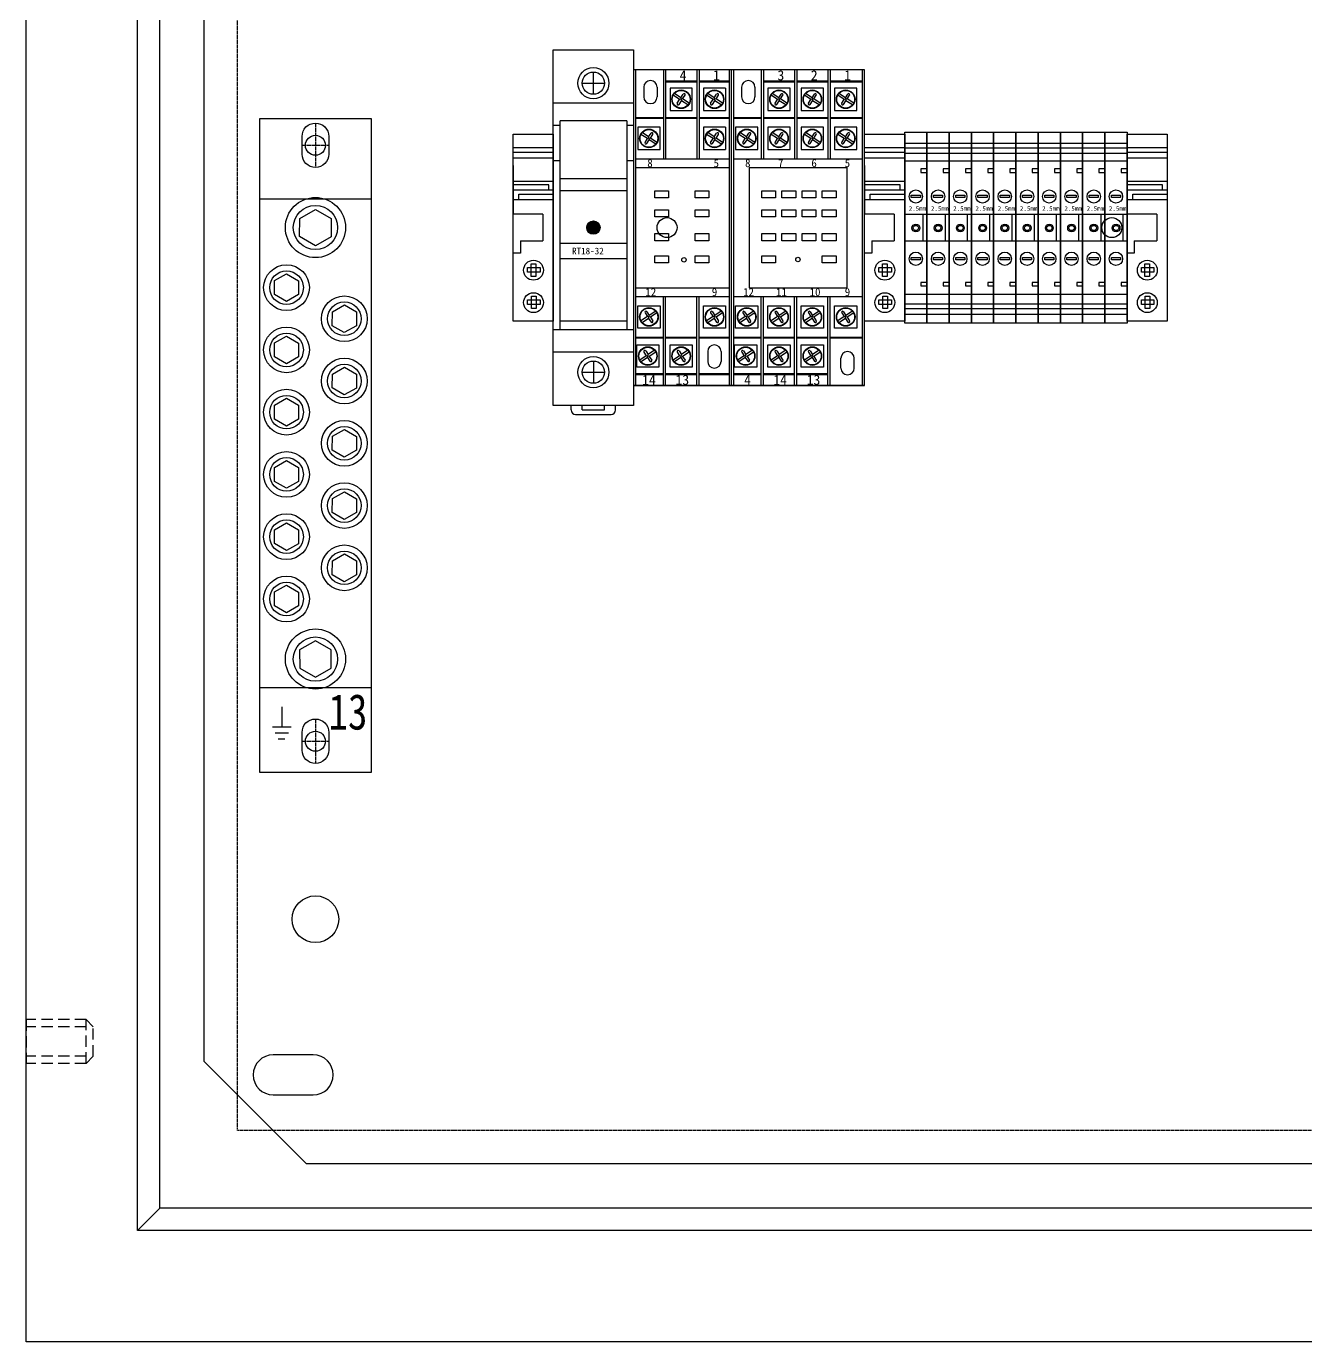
# Model space of a CAD drawing. Extents: x 1566070 to 1566670, y 413616 to 414416.
# Drawn here: x 1566070 to 1566357.6, y 413615.7 to 413911.5 of the extents above; entities that cross this region are included whole.
import ezdxf

# ---------------------------------------------------------------- set-up
doc = ezdxf.new("R2010")
doc.units = 0
doc.header["$MEASUREMENT"] = 0
for name, pattern in [('DASH', [0.35, 0.25, -0.1]), ('HIDDEN', [0.375, 0.25, -0.125]), ('LYJS-XX', [0.35, 0.25, -0.1])]:
    doc.linetypes.add(name, pattern=pattern)
for name, color, linetype in [('LY-JS-BJ', 7, 'Continuous'), ('LY-JS-YQJ', 7, 'Continuous'), ('布置图', 20, 'Continuous')]:
    doc.layers.add(name, color=color, linetype=linetype)
doc.layers.add('LY-二次控制图', color=7, linetype='Continuous', lineweight=18)
doc.styles.add('-宋体', font='', dxfattribs={"width": 0.65})
doc.styles.get('-宋体').set_extended_font_data('NSimSun')

# ---------------------------------------------------------------- blocks, each defined once
blk = doc.blocks.new('A$C7F2E4CF4')
at = {"layer": 'LY-JS-YQJ', "color": 1, "linetype": 'DASH'}
for p, q in [((0, 5), (0, -5)), ((-3, 0), (3, 0))]:
    blk.add_line(p, q, dxfattribs=at)
at = {"layer": 'LY-JS-YQJ', "color": 0, "linetype": 'ByBlock'}
blk.add_lwpolyline([(0, 5), (0, 5, -0.414214), (3, 2), (3, -2, -0.414214), (0, -5), (0, -5, -0.414214), (-3, -2), (-3, 2, -0.414214)], format="xyb", close=True, dxfattribs=at)
blk = doc.blocks.new('13位地排2021')
for p, q in [((12.5, 147), (12.5, 147)), ((12.5, 147), (16.12, 147)), ((12.5, 0), (12.5, 0))]:
    blk.add_line(p, q)
at = {"layer": 'LY-JS-YQJ', "color": 1, "linetype": 'ByBlock'}
for p, q in [((4.95, 14.76), (4.95, 10.28)), ((2.87, 10.28), (7.03, 10.28)), ((3.41, 8.93), (6.43, 8.93)), ((4.14, 7.58), (5.65, 7.58))]:
    blk.add_line(p, q, dxfattribs=at)
at = {"layer": 'LY-JS-YQJ', "color": 2, "linetype": 'ByBlock'}
blk.add_lwpolyline([(25, 147), (25, 0), (0, 0), (0, 147)], close=True, dxfattribs=at)
for points in [[(0, 129), (25, 129)], [(25, 19), (0, 19)]]:
    blk.add_lwpolyline(points, dxfattribs=at)
at = {"layer": 'LY-JS-YQJ', "color": 3}
for points in [[(12.49, 118.41), (8.94, 120.47), (8.96, 124.57), (12.51, 126.6), (16.06, 124.54), (16.04, 120.44)], [(5.99, 105.88), (3.29, 107.45), (3.3, 110.57), (6.01, 112.12), (8.71, 110.55), (8.7, 107.43)], [(18.99, 98.88), (16.29, 100.45), (16.3, 103.57), (19.01, 105.12), (21.71, 103.55), (21.7, 100.43)], [(5.99, 91.88), (3.29, 93.45), (3.3, 96.57), (6.01, 98.12), (8.71, 96.55), (8.7, 93.43)], [(18.99, 84.88), (16.29, 86.45), (16.3, 89.57), (19.01, 91.12), (21.71, 89.55), (21.7, 86.43)], [(5.99, 77.88), (3.29, 79.45), (3.3, 82.57), (6.01, 84.12), (8.71, 82.55), (8.7, 79.43)], [(18.99, 70.88), (16.29, 72.45), (16.3, 75.57), (19.01, 77.12), (21.71, 75.55), (21.7, 72.43)], [(5.99, 63.88), (3.29, 65.45), (3.3, 68.57), (6.01, 70.12), (8.71, 68.55), (8.7, 65.43)], [(18.99, 56.88), (16.29, 58.45), (16.3, 61.57), (19.01, 63.12), (21.71, 61.55), (21.7, 58.43)], [(5.99, 49.88), (3.29, 51.45), (3.3, 54.57), (6.01, 56.12), (8.71, 54.55), (8.7, 51.43)], [(18.99, 42.88), (16.29, 44.45), (16.3, 47.57), (19.01, 49.12), (21.71, 47.55), (21.7, 44.43)], [(5.99, 35.88), (3.29, 37.45), (3.3, 40.57), (6.01, 42.12), (8.71, 40.55), (8.7, 37.43)], [(12.49, 29.59), (8.94, 27.53), (8.96, 23.43), (12.51, 21.4), (16.06, 23.46), (16.04, 27.56)]]:
    blk.add_lwpolyline(points, close=True, dxfattribs=at)
for centre, radius in [((12.5, 122.51), 6.76), ((12.5, 122.51), 4.97), ((6, 109), 5.14), ((6, 109), 3.78), ((19, 102), 5.14), ((19, 102), 3.78), ((6, 95), 5.14), ((6, 95), 3.78), ((19, 88), 5.14), ((19, 88), 3.78), ((6, 81), 5.14), ((6, 81), 3.78), ((19, 74), 5.14), ((19, 74), 3.78), ((6, 67), 5.14), ((6, 67), 3.78), ((19, 60), 5.14), ((19, 60), 3.78), ((6, 53), 5.14), ((6, 53), 3.78), ((19, 46), 5.14), ((19, 46), 3.78), ((6, 39), 5.14), ((6, 39), 3.78), ((12.5, 25.49), 6.76), ((12.5, 25.49), 4.97)]:
    blk.add_circle(centre, radius, dxfattribs=at)
at = {"layer": 'LY-JS-YQJ', "color": 0}
for p in [(12.5, 141), (12.5, 7)]:
    blk.add_blockref('A$C7F2E4CF4', p, dxfattribs=at)
at = {"layer": 'LY-JS-YQJ', "color": 4, "style": '-宋体', "width": 0.8}
blk.add_text('13', height=8, dxfattribs=at).set_placement((15.47, 9.63))
blk = doc.blocks.new('HH54P')
at = {"layer": 'LY-JS-YQJ'}
for p, q in [((0, 71), (0, 68.5)), ((30, 71), (0, 71)), ((0, 71), (0, 0)), ((0.5, 71), (0.5, 0)), ((6.75, 71), (6.75, 51)), ((7.25, 71), (7.25, 51)), ((14.25, 71), (14.25, 51)), ((14.75, 71), (14.75, 51)), ((21.75, 71), (21.75, 51)), ((22.25, 71), (22.25, 51)), ((29.5, 0), (29.5, 71)), ((30, 0), (30, 71)), ((7.25, 68.5), (14.25, 68.5)), ((7.25, 68.3), (14.25, 68.3)), ((14.75, 68.5), (21.75, 68.5)), ((14.75, 68.3), (21.75, 68.3)), ((22.25, 68.5), (29.5, 68.5)), ((22.25, 68.3), (29.5, 68.3)), ((2.34, 67.09), (2.34, 64.88)), ((5.34, 67.09), (5.34, 64.88)), ((13.24, 66.87), (8.24, 66.87)), ((8.24, 66.87), (8.24, 61.87)), ((10.4, 64.3), (8.95, 65.27)), ((10.67, 64.71), (9.21, 65.67)), ((10.67, 64.71), (11.21, 65.53)), ((11.07, 64.44), (11.61, 65.26)), ((13.24, 61.87), (13.24, 66.87)), ((15.74, 66.87), (15.74, 61.87)), ((20.74, 66.87), (15.74, 66.87)), ((17.9, 64.3), (16.45, 65.27)), ((18.17, 64.71), (16.71, 65.67)), ((18.17, 64.71), (18.71, 65.53)), ((18.57, 64.44), (19.11, 65.26)), ((20.74, 61.87), (20.74, 66.87)), ((28.24, 66.87), (23.24, 66.87)), ((23.24, 66.87), (23.24, 61.87)), ((25.4, 64.3), (23.95, 65.27)), ((25.67, 64.71), (24.21, 65.67)), ((25.67, 64.71), (26.21, 65.53)), ((26.07, 64.44), (26.61, 65.26)), ((28.24, 61.87), (28.24, 66.87)), ((9.86, 63.48), (10.4, 64.3)), ((10.26, 63.22), (10.8, 64.04)), ((11.07, 64.44), (10.4, 64.3)), ((10.67, 64.71), (10.8, 64.04)), ((12.26, 63.08), (10.8, 64.04)), ((12.53, 63.48), (11.07, 64.44)), ((17.36, 63.48), (17.9, 64.3)), ((17.76, 63.22), (18.3, 64.04)), ((18.57, 64.44), (17.9, 64.3)), ((18.17, 64.71), (18.3, 64.04)), ((19.76, 63.08), (18.3, 64.04)), ((20.03, 63.48), (18.57, 64.44)), ((24.86, 63.48), (25.4, 64.3)), ((25.26, 63.22), (25.8, 64.04)), ((26.07, 64.44), (25.4, 64.3)), ((25.67, 64.71), (25.8, 64.04)), ((27.26, 63.08), (25.8, 64.04)), ((27.53, 63.48), (26.07, 64.44)), ((0.5, 60.3), (6.75, 60.3)), ((0.5, 60.1), (6.75, 60.1)), ((7.25, 60.3), (14.25, 60.3)), ((7.25, 60.1), (14.25, 60.1)), ((8.24, 61.87), (13.24, 61.87)), ((14.75, 60.3), (21.75, 60.3)), ((14.75, 60.1), (21.75, 60.1)), ((15.74, 61.87), (20.74, 61.87)), ((22.25, 60.3), (29.5, 60.3)), ((22.25, 60.1), (29.5, 60.1)), ((23.24, 61.87), (28.24, 61.87)), ((5.99, 58.07), (0.99, 58.07)), ((0.99, 58.07), (0.99, 53.07)), ((3.15, 55.51), (1.7, 56.47)), ((3.42, 55.91), (1.96, 56.87)), ((3.42, 55.91), (3.96, 56.73)), ((3.82, 55.64), (4.36, 56.46)), ((5.99, 53.07), (5.99, 58.07)), ((8.24, 58.07), (8.24, 53.07)), ((13.24, 58.07), (8.24, 58.07)), ((10.4, 55.51), (8.95, 56.47)), ((10.67, 55.91), (9.21, 56.87)), ((10.67, 55.91), (11.21, 56.73)), ((11.07, 55.64), (11.61, 56.46)), ((13.24, 53.07), (13.24, 58.07)), ((20.74, 58.07), (15.74, 58.07)), ((15.74, 58.07), (15.74, 53.07)), ((17.9, 55.51), (16.45, 56.47)), ((18.17, 55.91), (16.71, 56.87)), ((18.17, 55.91), (18.71, 56.73)), ((18.57, 55.64), (19.11, 56.46)), ((20.74, 53.07), (20.74, 58.07)), ((23.24, 58.07), (23.24, 53.07)), ((28.24, 58.07), (23.24, 58.07)), ((25.4, 55.51), (23.95, 56.47)), ((25.67, 55.91), (24.21, 56.87)), ((25.67, 55.91), (26.21, 56.73)), ((26.07, 55.64), (26.61, 56.46)), ((28.24, 53.07), (28.24, 58.07)), ((2.61, 54.68), (3.15, 55.51)), ((3.01, 54.42), (3.55, 55.24)), ((3.82, 55.64), (3.15, 55.51)), ((3.42, 55.91), (3.55, 55.24)), ((5.01, 54.28), (3.55, 55.24)), ((5.28, 54.68), (3.82, 55.64)), ((9.86, 54.68), (10.4, 55.51)), ((10.26, 54.42), (10.8, 55.24)), ((11.07, 55.64), (10.4, 55.51)), ((10.67, 55.91), (10.8, 55.24)), ((12.26, 54.28), (10.8, 55.24)), ((12.53, 54.68), (11.07, 55.64)), ((17.36, 54.68), (17.9, 55.51)), ((17.76, 54.42), (18.3, 55.24)), ((18.57, 55.64), (17.9, 55.51)), ((18.17, 55.91), (18.3, 55.24)), ((19.76, 54.28), (18.3, 55.24)), ((20.03, 54.68), (18.57, 55.64)), ((24.86, 54.68), (25.4, 55.51)), ((25.26, 54.42), (25.8, 55.24)), ((26.07, 55.64), (25.4, 55.51)), ((25.67, 55.91), (25.8, 55.24)), ((27.26, 54.28), (25.8, 55.24)), ((27.53, 54.68), (26.07, 55.64)), ((0.5, 51), (29.5, 51)), ((0.99, 53.07), (5.99, 53.07)), ((8.24, 53.07), (13.24, 53.07)), ((15.74, 53.07), (20.74, 53.07)), ((23.24, 53.07), (28.24, 53.07)), ((4, 49), (4, 22)), ((4, 49), (26, 49)), ((26, 49), (26, 22)), ((4, 22), (26, 22)), ((0.5, 20), (29.5, 20)), ((0.99, 12.93), (0.99, 17.93)), ((0.99, 17.93), (5.99, 17.93)), ((5.99, 17.93), (5.99, 12.93)), ((6.75, 0), (6.75, 20)), ((7.25, 0), (7.25, 20)), ((8.24, 17.93), (13.24, 17.93)), ((8.24, 12.93), (8.24, 17.93)), ((13.24, 17.93), (13.24, 12.93)), ((14.25, 0), (14.25, 20)), ((14.75, 0), (14.75, 20)), ((15.74, 12.93), (15.74, 17.93)), ((15.74, 17.93), (20.74, 17.93)), ((20.74, 17.93), (20.74, 12.93)), ((21.75, 0), (21.75, 20)), ((22.25, 0), (22.25, 20)), ((23.24, 17.93), (28.24, 17.93)), ((23.24, 12.93), (23.24, 17.93)), ((28.24, 17.93), (28.24, 12.93)), ((3.15, 15.49), (1.7, 14.53)), ((3.42, 15.09), (1.96, 14.13)), ((2.61, 16.32), (3.15, 15.49)), ((3.01, 16.58), (3.55, 15.76)), ((3.82, 15.36), (3.15, 15.49)), ((3.42, 15.09), (3.55, 15.76)), ((3.42, 15.09), (3.96, 14.27)), ((5.01, 16.72), (3.55, 15.76)), ((5.28, 16.32), (3.82, 15.36)), ((3.82, 15.36), (4.36, 14.54)), ((10.4, 15.49), (8.95, 14.53)), ((10.67, 15.09), (9.21, 14.13)), ((9.86, 16.32), (10.4, 15.49)), ((10.26, 16.58), (10.8, 15.76)), ((11.07, 15.36), (10.4, 15.49)), ((10.67, 15.09), (10.8, 15.76)), ((10.67, 15.09), (11.21, 14.27)), ((12.26, 16.72), (10.8, 15.76)), ((12.53, 16.32), (11.07, 15.36)), ((11.07, 15.36), (11.61, 14.54)), ((17.9, 15.49), (16.45, 14.53)), ((18.17, 15.09), (16.71, 14.13)), ((17.36, 16.32), (17.9, 15.49)), ((17.76, 16.58), (18.3, 15.76)), ((18.57, 15.36), (17.9, 15.49)), ((18.17, 15.09), (18.3, 15.76)), ((18.17, 15.09), (18.71, 14.27)), ((19.76, 16.72), (18.3, 15.76)), ((20.03, 16.32), (18.57, 15.36)), ((18.57, 15.36), (19.11, 14.54)), ((25.4, 15.49), (23.95, 14.53)), ((25.67, 15.09), (24.21, 14.13)), ((24.86, 16.32), (25.4, 15.49)), ((25.26, 16.58), (25.8, 15.76)), ((26.07, 15.36), (25.4, 15.49)), ((25.67, 15.09), (25.8, 15.76)), ((25.67, 15.09), (26.21, 14.27)), ((27.26, 16.72), (25.8, 15.76)), ((27.53, 16.32), (26.07, 15.36)), ((26.07, 15.36), (26.61, 14.54)), ((5.99, 12.93), (0.99, 12.93)), ((13.24, 12.93), (8.24, 12.93)), ((20.74, 12.93), (15.74, 12.93)), ((28.24, 12.93), (23.24, 12.93)), ((0.5, 10.9), (6.75, 10.9)), ((0.5, 10.7), (6.75, 10.7)), ((0.74, 4.13), (0.74, 9.13)), ((0.74, 9.13), (5.74, 9.13)), ((5.74, 9.13), (5.74, 4.13)), ((7.25, 10.9), (14.25, 10.9)), ((7.25, 10.7), (14.25, 10.7)), ((8.24, 9.13), (13.24, 9.13)), ((8.24, 4.13), (8.24, 9.13)), ((13.24, 9.13), (13.24, 4.13)), ((14.75, 10.9), (21.75, 10.9)), ((14.75, 10.7), (21.75, 10.7)), ((15.74, 4.13), (15.74, 9.13)), ((15.74, 9.13), (20.74, 9.13)), ((20.74, 9.13), (20.74, 4.13)), ((22.25, 10.9), (29.5, 10.9)), ((22.25, 10.7), (29.5, 10.7)), ((2.9, 6.7), (1.45, 5.73)), ((3.17, 6.29), (1.71, 5.33)), ((2.36, 7.52), (2.9, 6.7)), ((2.76, 7.78), (3.3, 6.96)), ((3.57, 6.56), (2.9, 6.7)), ((3.17, 6.29), (3.3, 6.96)), ((3.17, 6.29), (3.71, 5.47)), ((4.76, 7.92), (3.3, 6.96)), ((5.03, 7.52), (3.57, 6.56)), ((3.57, 6.56), (4.11, 5.74)), ((10.4, 6.7), (8.95, 5.73)), ((10.67, 6.29), (9.21, 5.33)), ((9.86, 7.52), (10.4, 6.7)), ((10.26, 7.78), (10.8, 6.96)), ((11.07, 6.56), (10.4, 6.7)), ((10.67, 6.29), (10.8, 6.96)), ((10.67, 6.29), (11.21, 5.47)), ((12.26, 7.92), (10.8, 6.96)), ((12.53, 7.52), (11.07, 6.56)), ((11.07, 6.56), (11.61, 5.74)), ((17.9, 6.7), (16.45, 5.73)), ((18.17, 6.29), (16.71, 5.33)), ((17.36, 7.52), (17.9, 6.7)), ((17.76, 7.78), (18.3, 6.96)), ((18.57, 6.56), (17.9, 6.7)), ((18.17, 6.29), (18.3, 6.96)), ((18.17, 6.29), (18.71, 5.47)), ((19.76, 7.92), (18.3, 6.96)), ((20.03, 7.52), (18.57, 6.56)), ((18.57, 6.56), (19.11, 5.74)), ((24.65, 3.91), (24.65, 6.12)), ((27.65, 3.91), (27.65, 6.12)), ((5.74, 4.13), (0.74, 4.13)), ((13.24, 4.13), (8.24, 4.13)), ((20.74, 4.13), (15.74, 4.13)), ((30, 0), (0, 0)), ((0, 0), (30, 0)), ((0.5, 2.7), (6.75, 2.7)), ((0.5, 2.5), (6.75, 2.5)), ((7.25, 2.7), (14.25, 2.7)), ((7.25, 2.5), (14.25, 2.5)), ((14.75, 2.7), (21.75, 2.7)), ((14.75, 2.5), (21.75, 2.5))]:
    blk.add_line(p, q, dxfattribs=at)
for points in [[(6.88, 43.81), (9.97, 43.81), (9.97, 42.22), (6.88, 42.22)], [(11.41, 43.81), (14.5, 43.81), (14.5, 42.22), (11.41, 42.22)], [(15.93, 43.81), (19.03, 43.81), (19.03, 42.22), (15.93, 42.22)], [(20.46, 43.81), (23.56, 43.81), (23.56, 42.22), (20.46, 42.22)], [(6.88, 39.53), (9.97, 39.53), (9.97, 37.95), (6.88, 37.95)], [(11.41, 39.53), (14.5, 39.53), (14.5, 37.95), (11.41, 37.95)], [(15.93, 39.53), (19.03, 39.53), (19.03, 37.95), (15.93, 37.95)], [(20.46, 39.53), (23.56, 39.53), (23.56, 37.95), (20.46, 37.95)], [(6.88, 34.15), (9.97, 34.15), (9.97, 32.57), (6.88, 32.57)], [(11.41, 34.15), (14.5, 34.15), (14.5, 32.57), (11.41, 32.57)], [(15.93, 34.15), (19.03, 34.15), (19.03, 32.57), (15.93, 32.57)], [(20.46, 34.15), (23.56, 34.15), (23.56, 32.57), (20.46, 32.57)], [(6.88, 29.16), (9.97, 29.16), (9.97, 27.58), (6.88, 27.58)], [(20.46, 29.16), (23.56, 29.16), (23.56, 27.58), (20.46, 27.58)]]:
    blk.add_lwpolyline(points, close=True, dxfattribs=at)
for centre, radius in [((10.74, 64.37), 2.09), ((10.74, 64.37), 2), ((18.24, 64.37), 2.09), ((18.24, 64.37), 2), ((25.74, 64.37), 2.09), ((25.74, 64.37), 2), ((3.49, 55.57), 2.09), ((3.49, 55.57), 2), ((10.74, 55.57), 2.09), ((10.74, 55.57), 2), ((18.24, 55.57), 2.09), ((18.24, 55.57), 2), ((25.74, 55.57), 2.09), ((25.74, 55.57), 2), ((15, 28.33), 0.5), ((3.49, 15.43), 2.09), ((3.49, 15.43), 2), ((10.74, 15.43), 2.09), ((10.74, 15.43), 2), ((18.24, 15.43), 2.09), ((18.24, 15.43), 2), ((25.74, 15.43), 2.09), ((25.74, 15.43), 2), ((3.24, 6.63), 2.09), ((3.24, 6.63), 2), ((10.74, 6.63), 2.09), ((10.74, 6.63), 2), ((18.24, 6.63), 2.09), ((18.24, 6.63), 2)]:
    blk.add_circle(centre, radius, dxfattribs=at)
for centre, radius, start, end in [((3.84, 67.09), 1.5, 0, 180), ((11.41, 65.39), 0.24, 326.5949, 146.5949), ((18.91, 65.39), 0.24, 326.5949, 146.5949), ((26.41, 65.39), 0.24, 326.5949, 146.5949), ((3.84, 64.88), 1.5, 180, 0), ((10.06, 63.35), 0.24, 146.5949, 326.5949), ((17.56, 63.35), 0.24, 146.5949, 326.5949), ((25.06, 63.35), 0.24, 146.5949, 326.5949), ((4.16, 56.6), 0.24, 326.5949, 146.5949), ((11.41, 56.6), 0.24, 326.5949, 146.5949), ((18.91, 56.6), 0.24, 326.5949, 146.5949), ((26.41, 56.6), 0.24, 326.5949, 146.5949), ((2.81, 54.55), 0.24, 146.5949, 326.5949), ((10.06, 54.55), 0.24, 146.5949, 326.5949), ((17.56, 54.55), 0.24, 146.5949, 326.5949), ((25.06, 54.55), 0.24, 146.5949, 326.5949), ((2.81, 16.45), 0.24, 33.4051, 213.4051), ((10.06, 16.45), 0.24, 33.4051, 213.4051), ((17.56, 16.45), 0.24, 33.4051, 213.4051), ((25.06, 16.45), 0.24, 33.4051, 213.4051), ((4.16, 14.4), 0.24, 213.4051, 33.4051), ((11.41, 14.4), 0.24, 213.4051, 33.4051), ((18.91, 14.4), 0.24, 213.4051, 33.4051), ((26.41, 14.4), 0.24, 213.4051, 33.4051), ((2.56, 7.65), 0.24, 33.4051, 213.4051), ((10.06, 7.65), 0.24, 33.4051, 213.4051), ((17.56, 7.65), 0.24, 33.4051, 213.4051), ((26.15, 6.12), 1.5, 0, 180), ((3.91, 5.61), 0.24, 213.4051, 33.4051), ((11.41, 5.61), 0.24, 213.4051, 33.4051), ((18.91, 5.61), 0.24, 213.4051, 33.4051), ((26.15, 3.91), 1.5, 180, 0)]:
    blk.add_arc(centre, radius, start, end, dxfattribs=at)
for s, insert, char_height, width, attachment_point in [('{\\fSimSun|b0|i0|c134|p2;3}', (10.4, 70.88), 2.25, 1.0919, 1), ('{\\fSimSun|b0|i0|c134|p2;2}', (17.9, 70.88), 2.25, 1.0919, 1), ('{\\fSimSun|b0|i0|c134|p2;1}', (25.4, 70.88), 2.25, 1.0919, 1), ('{\\fSimSun|b0|i0|c134|p2;8}', (3.12, 50.91), 1.8, 0.8735, 1), ('{\\fSimSun|b0|i0|c134|p2;7}', (10.52, 50.91), 1.8, 0.8735, 1), ('{\\fSimSun|b0|i0|c134|p2;6}', (18.02, 50.91), 1.8, 0.8735, 1), ('{\\fSimSun|b0|i0|c134|p2;5}', (25.52, 50.91), 1.8, 0.8735, 1), ('{\\fSimSun|b0|i0|c134|p2;12}', (2.68, 21.91), 1.8, 0.8735, 1), ('{\\fSimSun|b0|i0|c134|p2;11}', (10.07, 21.91), 1.8, 0.8735, 1), ('{\\fSimSun|b0|i0|c134|p2;10}', (17.62, 21.91), 1.8, 0.8735, 1), ('{\\fSimSun|b0|i0|c134|p2;9}', (25.52, 21.91), 1.8, 0.8735, 1), ('{\\fSimSun|b0|i0|c134|p2;4}', (2.9, 0.12), 2.25, 1.0919, 7), ('{\\fSimSun|b0|i0|c134|p2;14}', (9.47, 0.12), 2.25, 1.0919, 7), ('{\\fSimSun|b0|i0|c134|p2;13}', (16.97, 0.12), 2.25, 1.0919, 7)]:
    blk.add_mtext(s, dxfattribs=dict(at, insert=insert, char_height=char_height, width=width, attachment_point=attachment_point))
blk = doc.blocks.new('端子堵头')
at = {"layer": 'LY-JS-YQJ'}
for p, q in [((0, 39.03), (9, 39.03)), ((0, 37.96), (9, 37.96)), ((0, 36.73), (9, 36.73)), ((0, 35), (0, 24)), ((9, 35), (9, 24)), ((9, 34.58), (9, 33.47)), ((0, 31.48), (9, 31.48)), ((7.97, 30.59), (0, 30.59)), ((7.97, 29.53), (7.97, 30.59)), ((0, 29.53), (9, 29.53)), ((0, 27.32), (9, 27.32)), ((1.25, 27.32), (1.25, 28.56)), ((1.25, 28.56), (9, 28.56)), ((6.66, 24), (0, 24)), ((6.66, 24), (6.66, 18)), ((1.59, 18), (1.59, 15.27)), ((1.59, 18), (6.66, 18)), ((1.59, 15.27), (0, 15.27))]:
    blk.add_line(p, q, dxfattribs=at)
for points in [[(0, 42), (9, 42), (9, 0), (0, 0)], [(3.2, 12.05), (6.01, 12.05), (6.01, 10.99), (3.2, 10.99)], [(5.06, 12.84), (5.06, 10.03), (3.99, 10.03), (3.99, 12.84)], [(3.2, 4.76), (6.01, 4.76), (6.01, 3.69), (3.2, 3.69)], [(5.13, 5.6), (5.13, 2.79), (4.06, 2.79), (4.06, 5.6)]]:
    blk.add_lwpolyline(points, close=True, dxfattribs=at)
for centre in [(4.54, 11.43), (4.54, 4.14)]:
    blk.add_circle(centre, 2.23, dxfattribs=at)
blk = doc.blocks.new('UK-2.5 5组')
at = {"layer": 'LY-JS-YQJ'}
for p, q in [((0, 19.03), (5, 19.03)), ((0, 17.96), (5, 17.96)), ((5, 19.03), (10, 19.03)), ((5, 17.96), (10, 17.96)), ((10, 19.03), (15, 19.03)), ((10, 17.96), (15, 17.96)), ((15, 19.03), (20, 19.03)), ((15, 17.96), (20, 17.96)), ((0, 16.73), (5, 16.73)), ((5, 16.73), (10, 16.73)), ((10, 16.73), (15, 16.73)), ((15, 16.73), (20, 16.73)), ((5, 13.21), (3.66, 13.21)), ((3.66, 13.21), (3.66, 12.43)), ((3.66, 12.43), (5, 12.43)), ((5, 12.43), (5, 11.32)), ((10, 13.21), (8.66, 13.21)), ((8.66, 13.21), (8.66, 12.43)), ((8.66, 12.43), (10, 12.43)), ((10, 12.43), (10, 11.32)), ((15, 13.21), (13.66, 13.21)), ((13.66, 13.21), (13.66, 12.43)), ((13.66, 12.43), (15, 12.43)), ((15, 12.43), (15, 11.32)), ((20, 13.21), (18.66, 13.21)), ((18.66, 13.21), (18.66, 12.43)), ((18.66, 12.43), (20, 12.43)), ((0, 3), (5, 3)), ((4.07, 3), (4.07, -3)), ((5, 3), (10, 3)), ((9.07, 3), (9.07, -3)), ((10, 3), (15, 3)), ((14.07, 3), (14.07, -3)), ((15, 3), (20, 3)), ((19.07, 3), (19.07, -3)), ((0, -3), (5, -3)), ((5, -3), (10, -3)), ((10, -3), (15, -3)), ((15, -3), (20, -3)), ((5, -12.33), (3.66, -12.33)), ((3.66, -12.33), (3.66, -13.11)), ((3.66, -13.11), (5, -13.11)), ((10, -12.33), (8.66, -12.33)), ((8.66, -12.33), (8.66, -13.11)), ((8.66, -13.11), (10, -13.11)), ((15, -12.33), (13.66, -12.33)), ((13.66, -12.33), (13.66, -13.11)), ((13.66, -13.11), (15, -13.11)), ((20, -12.33), (18.66, -12.33)), ((18.66, -12.33), (18.66, -13.11)), ((18.66, -13.11), (20, -13.11)), ((0, -17.12), (5, -17.12)), ((5, -17.12), (10, -17.12)), ((10, -17.12), (15, -17.12)), ((15, -17.12), (20, -17.12)), ((0, -18.19), (5, -18.19)), ((0, -19.42), (5, -19.42)), ((5, -18.19), (10, -18.19)), ((5, -19.42), (10, -19.42)), ((10, -18.19), (15, -18.19)), ((10, -19.42), (15, -19.42)), ((15, -18.19), (20, -18.19)), ((15, -19.42), (20, -19.42))]:
    blk.add_line(p, q, dxfattribs=at)
at = {"layer": 'LY-JS-YQJ', "color": 6}
for p, q in [((20, 19.03), (25, 19.03)), ((20, 17.96), (25, 17.96)), ((20, 16.73), (25, 16.73)), ((20, 12.43), (20, 11.32)), ((25, 13.21), (23.66, 13.21)), ((23.66, 13.21), (23.66, 12.43)), ((23.66, 12.43), (25, 12.43)), ((25, 12.43), (25, 11.32)), ((20, 3), (25, 3)), ((24.07, 3), (24.07, -3)), ((20, -3), (25, -3)), ((25, -12.33), (23.66, -12.33)), ((23.66, -12.33), (23.66, -13.11)), ((23.66, -13.11), (25, -13.11)), ((20, -17.12), (25, -17.12)), ((20, -18.19), (25, -18.19)), ((20, -19.42), (25, -19.42))]:
    blk.add_line(p, q, dxfattribs=at)
at = {"layer": 'LY-JS-YQJ'}
for points in [[(0, 21.5), (5, 21.5), (5, -21.5), (0, -21.5)], [(5, 21.5), (10, 21.5), (10, -21.5), (5, -21.5)], [(10, 21.5), (15, 21.5), (15, -21.5), (10, -21.5)], [(15, 21.5), (20, 21.5), (20, -21.5), (15, -21.5)], [(0, 15), (5, 15), (5, -15), (0, -15)], [(5, 15), (10, 15), (10, -15), (5, -15)], [(10, 15), (15, 15), (15, -15), (10, -15)], [(15, 15), (20, 15), (20, -15), (15, -15)], [(1.47, 7.3), (3.53, 7.3), (3.53, 6.79), (1.47, 6.79)], [(6.47, 7.3), (8.53, 7.3), (8.53, 6.79), (6.47, 6.79)], [(11.47, 7.3), (13.53, 7.3), (13.53, 6.79), (11.47, 6.79)], [(16.47, 7.3), (18.53, 7.3), (18.53, 6.79), (16.47, 6.79)], [(1.47, -6.71), (3.53, -6.71), (3.53, -7.23), (1.47, -7.23)], [(6.47, -6.71), (8.53, -6.71), (8.53, -7.23), (6.47, -7.23)], [(11.47, -6.71), (13.53, -6.71), (13.53, -7.23), (11.47, -7.23)], [(16.47, -6.71), (18.53, -6.71), (18.53, -7.23), (16.47, -7.23)]]:
    blk.add_lwpolyline(points, close=True, dxfattribs=at)
at = {"layer": 'LY-JS-YQJ', "color": 6}
for points in [[(20, 21.5), (25, 21.5), (25, -21.5), (20, -21.5)], [(20, 15), (25, 15), (25, -15), (20, -15)], [(21.47, 7.3), (23.53, 7.3), (23.53, 6.79), (21.47, 6.79)], [(21.47, -6.71), (23.53, -6.71), (23.53, -7.23), (21.47, -7.23)]]:
    blk.add_lwpolyline(points, close=True, dxfattribs=at)
at = {"layer": 'LY-JS-YQJ'}
for centre, radius in [((2.5, 7), 1.5), ((7.5, 7), 1.5), ((12.5, 7), 1.5), ((17.5, 7), 1.5), ((2.52, -0.08), 0.879), ((2.52, -0.08), 0.879), ((2.52, -0.08), 0.59), ((7.52, -0.08), 0.879), ((7.52, -0.08), 0.879), ((7.52, -0.08), 0.59), ((12.52, -0.08), 0.879), ((12.52, -0.08), 0.879), ((12.52, -0.08), 0.59), ((17.52, -0.08), 0.879), ((17.52, -0.08), 0.879), ((17.52, -0.08), 0.59), ((2.5, -7), 1.5), ((7.5, -7), 1.5), ((12.5, -7), 1.5), ((17.5, -7), 1.5)]:
    blk.add_circle(centre, radius, dxfattribs=at)
at = {"layer": 'LY-JS-YQJ', "color": 6}
for centre, radius in [((22.5, 7), 1.5), ((22.52, -0.08), 0.879), ((22.52, -0.08), 0.879), ((22.52, -0.08), 0.59), ((22.5, -7), 1.5)]:
    blk.add_circle(centre, radius, dxfattribs=at)
at = {"layer": 'LY-JS-YQJ', "char_height": 1, "width": 2.5692, "attachment_point": 1}
for insert in [(0.91, 4.81), (5.91, 4.81), (10.91, 4.81), (15.91, 4.81)]:
    blk.add_mtext('2.5mm', dxfattribs=dict(at, insert=insert))
at = {"layer": 'LY-JS-YQJ', "color": 6, "insert": (20.91, 4.81), "char_height": 1, "width": 2.5692, "attachment_point": 1}
blk.add_mtext('2.5mm', dxfattribs=at)
blk = doc.blocks.new('RT18保险 正视图')
at = {"layer": 'LY-JS-YQJ'}
blk.add_hatch(color=1, dxfattribs=at).paths.add_polyline_path([(1.5, -40, 1), (-1.5, -40, 1)])
for p, q in [((-9, -80), (-9, 0)), ((-9, 0), (9, 0)), ((9, 0), (9, -80)), ((0, -10.01), (0, -5.01)), ((-2.5, -7.51), (2.5, -7.51)), ((9, -12.01), (-9, -12.01)), ((-7.5, -17), (-9, -17)), ((7.5, -16), (-7.5, -16)), ((-7.5, -63), (-7.5, -16)), ((7.5, -16), (7.5, -63)), ((9, -17), (7.5, -17)), ((-7.5, -25), (-9, -25)), ((9, -25), (7.5, -25)), ((7.5, -29), (-7.5, -29)), ((7.5, -31.75), (-7.5, -31.75)), ((-7.5, -43.5), (7.5, -43.5)), ((-7.5, -46.9), (7.5, -46.9)), ((7.5, -61), (-7.5, -61)), ((9, -63), (-9, -63)), ((9, -67.99), (-9, -67.99)), ((0, -69.99), (0, -74.99)), ((-2.5, -72.49), (2.5, -72.49)), ((9, -80), (-9, -80)), ((-5, -81), (-5, -80)), ((-4, -82), (4, -82)), ((-2.5, -81), (-2.5, -80)), ((-2.5, -81), (2.5, -81)), ((2.5, -81), (2.5, -80)), ((5, -81), (5, -80))]:
    blk.add_line(p, q, dxfattribs=at)
for centre, radius in [((0, -7.51), 3.5), ((0, -7.51), 2.5), ((0, -72.49), 3.5), ((0, -72.49), 2.5)]:
    blk.add_circle(centre, radius, dxfattribs=at)
at = {"layer": 'LY-JS-YQJ', "color": 1}
blk.add_circle((0, -40), 1.5, dxfattribs=at)
at = {"layer": 'LY-JS-YQJ'}
for centre, start, end in [((-4, -81), 180, 270), ((4, -81), 270, 0)]:
    blk.add_arc(centre, 1, start, end, dxfattribs=at)
at = {"layer": 'LY-JS-YQJ', "insert": (-4.8, -44.5), "char_height": 1.5, "width": 12.3, "attachment_point": 1}
blk.add_mtext('RT18-32', dxfattribs=at)
blk = doc.blocks.new('RT18-32X-6A')
at = {"layer": 'LY-JS-YQJ'}
blk.add_blockref('RT18保险 正视图', (9, 80), dxfattribs=at)
blk = doc.blocks.new('HH52P')
at = {"layer": 'LY-JS-YQJ'}
for p, q in [((0, 71), (0, 0)), ((22, 71), (0, 71)), ((0, 71), (0, 68.5)), ((0.5, 71), (0.5, 0)), ((6.75, 71), (6.75, 51)), ((7.25, 71), (7.25, 51)), ((14.25, 71), (14.25, 51)), ((14.75, 71), (14.75, 51)), ((21.5, 71), (21.5, 0)), ((22, 71), (22, 0)), ((7.25, 68.5), (14.25, 68.5)), ((7.25, 68.3), (14.25, 68.3)), ((14.75, 68.5), (21.5, 68.5)), ((14.75, 68.3), (21.5, 68.3)), ((2.34, 67.09), (2.34, 64.88)), ((5.34, 67.09), (5.34, 64.88)), ((8.24, 66.87), (8.24, 61.87)), ((13.24, 66.87), (8.24, 66.87)), ((10.4, 64.3), (8.95, 65.27)), ((10.67, 64.71), (9.21, 65.67)), ((10.67, 64.71), (11.21, 65.53)), ((11.07, 64.44), (11.61, 65.26)), ((13.24, 61.87), (13.24, 66.87)), ((20.74, 66.87), (15.74, 66.87)), ((15.74, 66.87), (15.74, 61.87)), ((17.9, 64.3), (16.45, 65.27)), ((18.17, 64.71), (16.71, 65.67)), ((18.17, 64.71), (18.71, 65.53)), ((18.57, 64.44), (19.11, 65.26)), ((20.74, 66.87), (20.74, 61.87)), ((9.86, 63.48), (10.4, 64.3)), ((10.26, 63.22), (10.8, 64.04)), ((11.07, 64.44), (10.4, 64.3)), ((10.67, 64.71), (10.8, 64.04)), ((12.26, 63.08), (10.8, 64.04)), ((12.53, 63.48), (11.07, 64.44)), ((17.36, 63.48), (17.9, 64.3)), ((17.76, 63.22), (18.3, 64.04)), ((18.57, 64.44), (17.9, 64.3)), ((18.17, 64.71), (18.3, 64.04)), ((19.76, 63.08), (18.3, 64.04)), ((20.03, 63.48), (18.57, 64.44)), ((0.5, 60.3), (6.75, 60.3)), ((0.5, 60.1), (6.75, 60.1)), ((7.25, 60.3), (14.25, 60.3)), ((7.25, 60.1), (14.25, 60.1)), ((8.24, 61.87), (13.24, 61.87)), ((14.75, 60.3), (21.5, 60.3)), ((14.75, 60.1), (21.5, 60.1)), ((15.74, 61.87), (20.74, 61.87)), ((0.99, 58.07), (0.99, 53.07)), ((5.99, 58.07), (0.99, 58.07)), ((3.15, 55.51), (1.7, 56.47)), ((3.42, 55.91), (1.96, 56.87)), ((3.42, 55.91), (3.96, 56.73)), ((3.82, 55.64), (4.36, 56.46)), ((5.99, 53.07), (5.99, 58.07)), ((15.74, 58.07), (15.74, 53.07)), ((20.74, 58.07), (15.74, 58.07)), ((17.9, 55.51), (16.45, 56.47)), ((18.17, 55.91), (16.71, 56.87)), ((18.17, 55.91), (18.71, 56.73)), ((18.57, 55.64), (19.11, 56.46)), ((20.74, 58.07), (20.74, 53.07)), ((2.61, 54.68), (3.15, 55.51)), ((3.01, 54.42), (3.55, 55.24)), ((3.82, 55.64), (3.15, 55.51)), ((3.42, 55.91), (3.55, 55.24)), ((5.01, 54.28), (3.55, 55.24)), ((5.28, 54.68), (3.82, 55.64)), ((17.36, 54.68), (17.9, 55.51)), ((17.76, 54.42), (18.3, 55.24)), ((18.57, 55.64), (17.9, 55.51)), ((18.17, 55.91), (18.3, 55.24)), ((19.76, 54.28), (18.3, 55.24)), ((20.03, 54.68), (18.57, 55.64)), ((0.5, 51), (21.5, 51)), ((0.99, 53.07), (5.99, 53.07)), ((15.74, 53.07), (20.74, 53.07)), ((0.5, 49), (21.5, 49)), ((0.5, 22), (21.5, 22)), ((0.5, 20), (21.5, 20)), ((0.99, 17.93), (5.99, 17.93)), ((0.99, 12.93), (0.99, 17.93)), ((5.99, 17.93), (5.99, 12.93)), ((6.75, 0), (6.75, 20)), ((7.25, 0), (7.25, 20)), ((14.25, 0), (14.25, 20)), ((14.75, 0), (14.75, 20)), ((15.74, 17.93), (20.74, 17.93)), ((15.74, 12.93), (15.74, 17.93)), ((20.74, 17.93), (20.74, 12.93)), ((3.15, 15.49), (1.7, 14.53)), ((3.42, 15.09), (1.96, 14.13)), ((2.61, 16.32), (3.15, 15.49)), ((3.01, 16.58), (3.55, 15.76)), ((3.82, 15.36), (3.15, 15.49)), ((3.42, 15.09), (3.55, 15.76)), ((3.42, 15.09), (3.96, 14.27)), ((5.01, 16.72), (3.55, 15.76)), ((5.28, 16.32), (3.82, 15.36)), ((3.82, 15.36), (4.36, 14.54)), ((17.9, 15.49), (16.45, 14.53)), ((18.17, 15.09), (16.71, 14.13)), ((17.36, 16.32), (17.9, 15.49)), ((17.76, 16.58), (18.3, 15.76)), ((18.57, 15.36), (17.9, 15.49)), ((18.17, 15.09), (18.3, 15.76)), ((18.17, 15.09), (18.71, 14.27)), ((19.76, 16.72), (18.3, 15.76)), ((20.03, 16.32), (18.57, 15.36)), ((18.57, 15.36), (19.11, 14.54)), ((5.99, 12.93), (0.99, 12.93)), ((20.74, 12.93), (15.74, 12.93)), ((0.5, 10.9), (6.75, 10.9)), ((0.5, 10.7), (6.75, 10.7)), ((0.74, 9.13), (5.74, 9.13)), ((0.74, 4.13), (0.74, 9.13)), ((5.74, 9.13), (5.74, 4.13)), ((7.25, 10.9), (14.25, 10.9)), ((7.25, 10.7), (14.25, 10.7)), ((8.24, 4.13), (8.24, 9.13)), ((8.24, 9.13), (13.24, 9.13)), ((13.24, 9.13), (13.24, 4.13)), ((14.75, 10.9), (21.5, 10.9)), ((14.75, 10.7), (21.5, 10.7)), ((2.9, 6.7), (1.45, 5.73)), ((3.17, 6.29), (1.71, 5.33)), ((2.36, 7.52), (2.9, 6.7)), ((2.76, 7.78), (3.3, 6.96)), ((3.57, 6.56), (2.9, 6.7)), ((3.17, 6.29), (3.3, 6.96)), ((3.17, 6.29), (3.71, 5.47)), ((4.76, 7.92), (3.3, 6.96)), ((5.03, 7.52), (3.57, 6.56)), ((3.57, 6.56), (4.11, 5.74)), ((10.4, 6.7), (8.95, 5.73)), ((10.67, 6.29), (9.21, 5.33)), ((9.86, 7.52), (10.4, 6.7)), ((10.26, 7.78), (10.8, 6.96)), ((11.07, 6.56), (10.4, 6.7)), ((10.67, 6.29), (10.8, 6.96)), ((10.67, 6.29), (11.21, 5.47)), ((12.26, 7.92), (10.8, 6.96)), ((12.53, 7.52), (11.07, 6.56)), ((11.07, 6.56), (11.61, 5.74)), ((16.7, 7.65), (16.7, 5.44)), ((19.7, 7.65), (19.7, 5.44)), ((5.74, 4.13), (0.74, 4.13)), ((13.24, 4.13), (8.24, 4.13)), ((0, 0), (22, 0)), ((22, 0), (0, 0)), ((0.5, 2.7), (6.75, 2.7)), ((0.5, 2.5), (6.75, 2.5)), ((7.25, 2.7), (14.25, 2.7)), ((7.25, 2.5), (14.25, 2.5)), ((14.75, 2.7), (21.5, 2.7)), ((14.75, 2.5), (21.5, 2.5))]:
    blk.add_line(p, q, dxfattribs=at)
for points in [[(4.81, 43.81), (7.91, 43.81), (7.91, 42.22), (4.81, 42.22)], [(13.87, 43.81), (16.97, 43.81), (16.97, 42.22), (13.87, 42.22)], [(4.81, 39.53), (7.91, 39.53), (7.91, 37.95), (4.81, 37.95)], [(13.87, 39.53), (16.97, 39.53), (16.97, 37.95), (13.87, 37.95)], [(4.81, 34.15), (7.91, 34.15), (7.91, 32.57), (4.81, 32.57)], [(13.87, 34.15), (16.97, 34.15), (16.97, 32.57), (13.87, 32.57)], [(4.81, 29.16), (7.91, 29.16), (7.91, 27.58), (4.81, 27.58)], [(13.87, 29.16), (16.97, 29.16), (16.97, 27.58), (13.87, 27.58)]]:
    blk.add_lwpolyline(points, close=True, dxfattribs=at)
for centre, radius in [((10.74, 64.37), 2.09), ((10.74, 64.37), 2), ((18.24, 64.37), 2.09), ((18.24, 64.37), 2), ((3.49, 55.57), 2.09), ((3.49, 55.57), 2), ((18.24, 55.57), 2.09), ((18.24, 55.57), 2), ((11.36, 28.27), 0.5), ((3.49, 15.43), 2.09), ((3.49, 15.43), 2), ((18.24, 15.43), 2.09), ((18.24, 15.43), 2), ((3.24, 6.63), 2.09), ((3.24, 6.63), 2), ((10.74, 6.63), 2.09), ((10.74, 6.63), 2)]:
    blk.add_circle(centre, radius, dxfattribs=at)
for centre, radius, start, end in [((3.84, 67.09), 1.5, 0, 180), ((11.41, 65.39), 0.24, 326.5949, 146.5949), ((18.91, 65.39), 0.24, 326.5949, 146.5949), ((3.84, 64.88), 1.5, 180, 0), ((10.06, 63.35), 0.24, 146.5949, 326.5949), ((17.56, 63.35), 0.24, 146.5949, 326.5949), ((4.16, 56.6), 0.24, 326.5949, 146.5949), ((18.91, 56.6), 0.24, 326.5949, 146.5949), ((2.81, 54.55), 0.24, 146.5949, 326.5949), ((17.56, 54.55), 0.24, 146.5949, 326.5949), ((2.81, 16.45), 0.24, 33.4051, 213.4051), ((17.56, 16.45), 0.24, 33.4051, 213.4051), ((4.16, 14.4), 0.24, 213.4051, 33.4051), ((18.91, 14.4), 0.24, 213.4051, 33.4051), ((18.2, 7.65), 1.5, 0, 180), ((2.56, 7.65), 0.24, 33.4051, 213.4051), ((10.06, 7.65), 0.24, 33.4051, 213.4051), ((3.91, 5.61), 0.24, 213.4051, 33.4051), ((11.41, 5.61), 0.24, 213.4051, 33.4051), ((18.2, 5.44), 1.5, 180, 0)]:
    blk.add_arc(centre, radius, start, end, dxfattribs=at)
for s, insert, char_height, width, attachment_point in [('{\\fSimSun|b0|i0|c134|p2;4}', (10.4, 70.88), 2.25, 1.0919, 1), ('{\\fSimSun|b0|i0|c134|p2;1}', (17.9, 70.88), 2.25, 1.0919, 1), ('{\\fSimSun|b0|i0|c134|p2;8}', (3.12, 50.91), 1.8, 0.8735, 1), ('{\\fSimSun|b0|i0|c134|p2;5}', (18.02, 50.91), 1.8, 0.8735, 1), ('{\\fSimSun|b0|i0|c134|p2;12}', (2.68, 21.91), 1.8, 0.8735, 1), ('{\\fSimSun|b0|i0|c134|p2;9}', (17.62, 21.91), 1.8, 0.8735, 1), ('{\\fSimSun|b0|i0|c134|p2;14}', (1.97, 0.12), 2.25, 1.0919, 7), ('{\\fSimSun|b0|i0|c134|p2;13}', (9.47, 0.12), 2.25, 1.0919, 7)]:
    blk.add_mtext(s, dxfattribs=dict(at, insert=insert, char_height=char_height, width=width, attachment_point=attachment_point))
blk = doc.blocks.new('600-800-新明-底板')
at = {"layer": 'LY-JS-BJ', "color": 1}
blk.add_lwpolyline([(-237, 360), (237, 360), (260, 337), (260, -337), (237, -360), (-237, -360), (-260, -337), (-260, 337)], close=True, dxfattribs=at)
blk.add_lwpolyline([(-244.5, -344.5), (-235.5, -344.5, 1), (-235.5, -335.5), (-244.5, -335.5, 1)], format="xyb", close=True, dxfattribs=at)
blk.add_circle((-235, -305), 5.25, dxfattribs=at)
blk = doc.blocks.new('壳体接地点')
at = {"layer": 'LY-JS-BJ', "color": 0, "linetype": 'HIDDEN', "lineweight": -3, "ltscale": 10}
for p, q in [((13.43, 4.92), (0, 4.92)), ((13.43, 3.3), (0, 3.3)), ((13.43, -4.92), (13.43, 4.92)), ((15.06, 3.3), (13.43, 4.92)), ((15.06, -3.3), (15.06, 3.3)), ((13.43, -3.3), (0, -3.3)), ((13.43, -4.92), (0, -4.92)), ((15.06, -3.3), (13.43, -4.92))]:
    blk.add_line(p, q, dxfattribs=at)
at = {"layer": 'LY-JS-BJ', "color": 7, "linetype": 'HIDDEN', "lineweight": -3, "ltscale": 10}
blk.add_line((0, 4.92), (0, -4.92), dxfattribs=at)

msp = doc.modelspace()

# ---------------------------------------------------------------- linework, layer by layer
at = {"color": 6}
for centre in [(1566134.97, 413884.74), (1566214.01, 413866.23), (1566314.01, 413866.23), (1566134.97, 413750.74)]:
    msp.add_circle(centre, 2.25, dxfattribs=at)
at = {"layer": 'LY-JS-BJ', "color": 6, "ltscale": 50}
msp.add_line((1566094.97, 413640.74), (1566099.97, 413645.74), dxfattribs=at)
for points in [[(1566094.97, 414390.74), (1566644.97, 414390.74), (1566644.97, 413640.74), (1566094.97, 413640.74)], [(1566099.97, 414385.74), (1566639.97, 414385.74), (1566639.97, 413645.74), (1566099.97, 413645.74)]]:
    msp.add_lwpolyline(points, close=True, dxfattribs=at)
at = {"layer": 'LY-JS-BJ', "color": 6, "linetype": 'LYJS-XX', "lineweight": -3}
msp.add_lwpolyline([(1566117.47, 414368.24), (1566622.47, 414368.24), (1566622.47, 413663.24), (1566117.47, 413663.24)], close=True, dxfattribs=at)
at = {"layer": '布置图', "ltscale": 50}
msp.add_lwpolyline([(1566069.97, 414415.74), (1566669.97, 414415.74), (1566669.97, 413615.74), (1566069.97, 413615.74)], close=True, dxfattribs=at)

# ---------------------------------------------------------------- block references
at = {"color": 6}
msp.add_blockref('13位地排2021', (1566122.47, 413743.74), dxfattribs=at)
at = {"layer": 'LY-JS-BJ', "color": 6, "ltscale": 50}
msp.add_blockref('600-800-新明-底板', (1566369.97, 414015.74), dxfattribs=at)
at = {"layer": 'LY-JS-BJ', "color": 6, "lineweight": -3}
msp.add_blockref('壳体接地点', (1566069.97, 413683.24), dxfattribs=at)
at = {"layer": 'LY-二次控制图', "color": 6, "lineweight": -3}
for name, p in [('RT18-32X-6A', (1566188.45, 413826.23)), ('HH52P', (1566206.45, 413830.73)), ('HH54P', (1566228.44, 413830.73)), ('端子堵头', (1566179.45, 413845.23)), ('端子堵头', (1566258.44, 413845.23)), ('UK-2.5 5组', (1566267.44, 413866.23)), ('UK-2.5 5组', (1566292.44, 413866.23)), ('端子堵头', (1566317.44, 413845.23))]:
    msp.add_blockref(name, p, dxfattribs=at)

doc.saveas('drawing.dxf')
